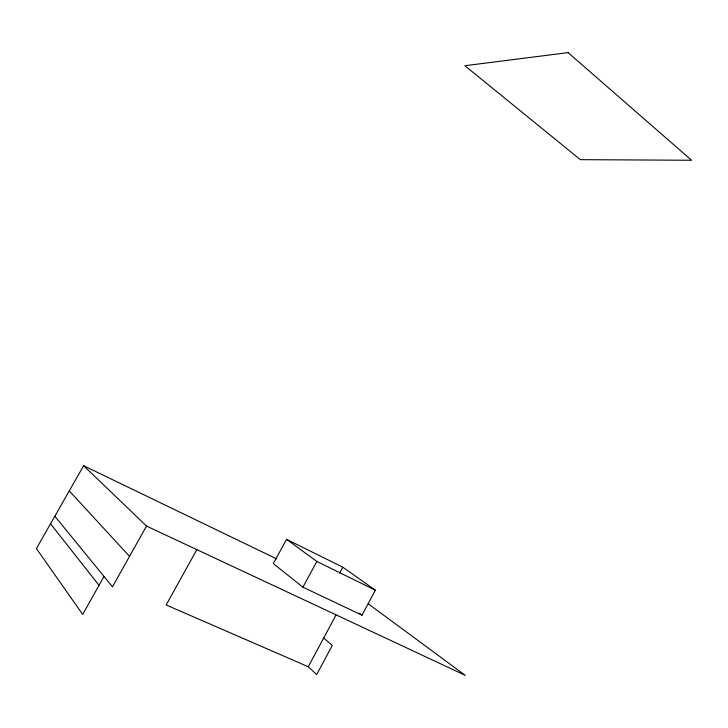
<?xml version="1.0" encoding="UTF-8"?>
<svg xmlns="http://www.w3.org/2000/svg" width="728" height="728" viewBox="0 0 728 728"><rect width="100%" height="100%" fill="white"/><g stroke="black" fill="none" stroke-linecap="round" stroke-linejoin="round"><path stroke-width="1.09" d="M361.989 615.206L375.348 590.199L342.824 567.203L286.541 539.33L273.309 563.599L302.921 587.168L361.989 615.206L359.332 613.176M323.678 638.047L332.277 645.427L316.68 674.565L308.281 666.739L335.972 615.133M339.648 573.109L342.824 567.203M302.921 587.168L316.853 561.443L286.541 539.33M196.96 549.367L166.166 604.968L308.281 666.739M104.013 576.458L82.674 614.441L36.4 548.566L83.629 465.711L146.519 526.071L112.485 586.823L54.837 516.216M146.519 526.071L465.283 675.375L368.322 603.849M83.629 465.711L276.704 558.922M316.853 561.443L375.348 590.199M69.269 490.9L129.548 556.356M50.532 523.769L99.035 585.321M568.104 52.625L464.874 65.72L580.371 159.66L691.6 160.269L568.104 52.625"/></g></svg>
